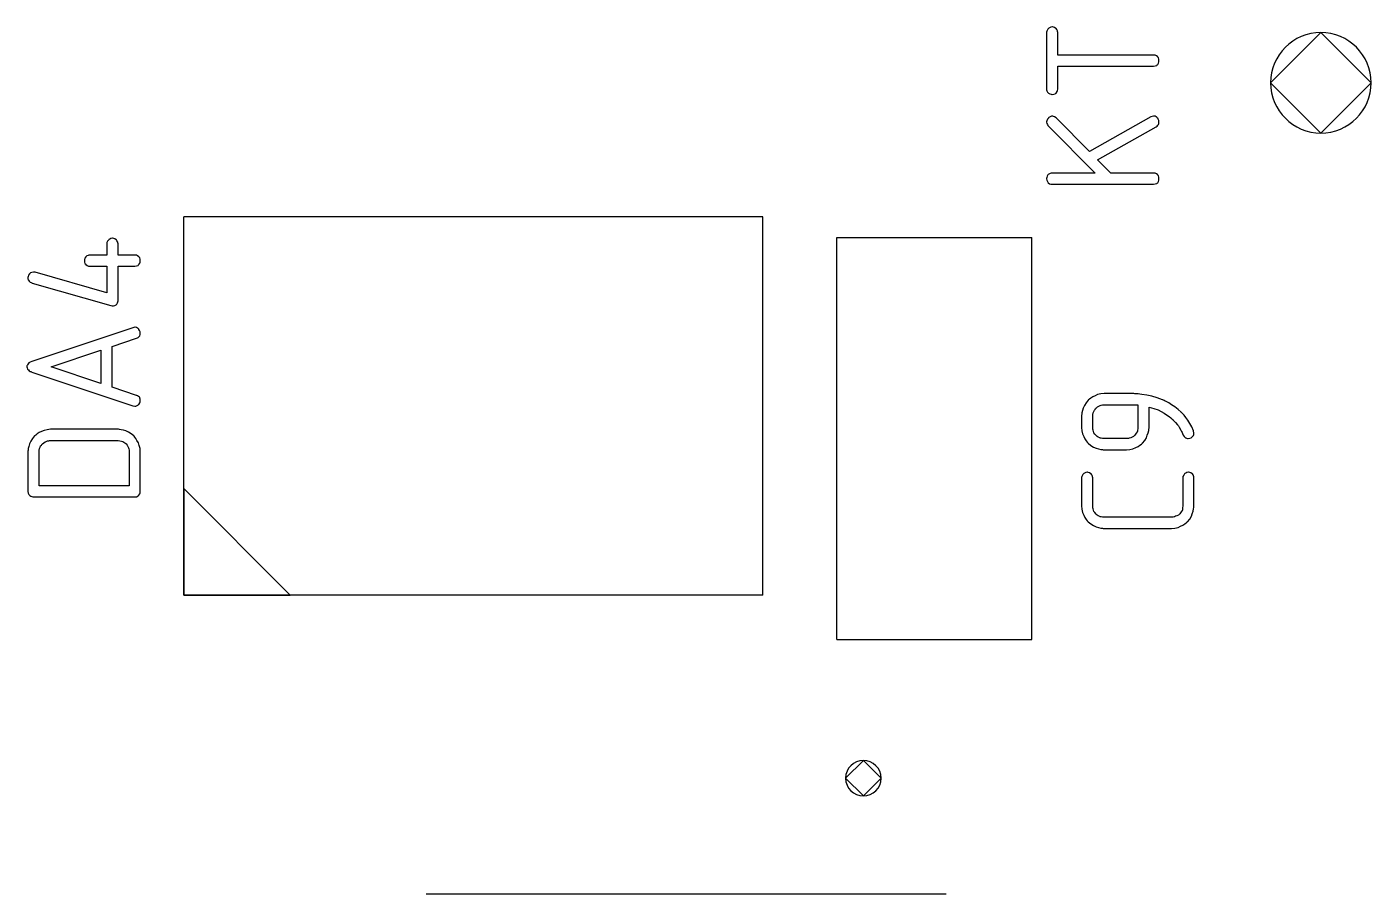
# Model space of a CAD drawing. Header units: inches. Extents: x 0 to 594, y -420 to 0.
# Drawn here: x 200.86 to 212.24, y -76.95 to -69.61 of the extents above; entities that cross this region are included whole.
import ezdxf

# ---------------------------------------------------------------- set-up
doc = ezdxf.new("R2010")
doc.units = ezdxf.units.IN
doc.header["$MEASUREMENT"] = 0

msp = doc.modelspace()

# ---------------------------------------------------------------- linework, layer by layer
at = {"color": 18, "true_color": 0x000000}
for p, q in [((209.506, -69.624), (209.501, -69.63)), ((209.509, -69.621), (209.506, -69.624)), ((209.516, -69.617), (209.509, -69.621)), ((209.526, -69.613), (209.516, -69.617)), ((209.539, -69.61), (209.526, -69.613)), ((209.542, -69.61), (209.539, -69.61)), ((209.549, -69.611), (209.542, -69.61)), ((209.559, -69.616), (209.549, -69.611)), ((209.57, -69.623), (209.559, -69.616)), ((209.573, -69.624), (209.57, -69.623)), ((209.577, -69.631), (209.573, -69.624)), ((209.492, -69.647), (209.491, -69.655)), ((209.491, -69.655), (209.491, -70.143)), ((209.491, -69.655), (209.491, -69.655)), ((209.498, -69.635), (209.492, -69.647)), ((209.501, -69.63), (209.498, -69.635)), ((209.583, -69.642), (209.577, -69.631)), ((209.584, -69.649), (209.583, -69.642)), ((209.585, -69.658), (209.584, -69.649)), ((209.585, -69.848), (209.585, -69.658)), ((211.812, -69.658), (211.387, -70.083)), ((212.237, -70.083), (211.812, -69.658)), ((210.396, -69.848), (209.585, -69.848)), ((210.397, -69.848), (210.396, -69.848)), ((210.4, -69.848), (210.397, -69.848)), ((210.409, -69.85), (210.4, -69.848)), ((210.42, -69.854), (210.409, -69.85)), ((210.431, -69.862), (210.42, -69.854)), ((209.585, -70.137), (209.585, -69.943)), ((209.585, -69.943), (210.396, -69.943)), ((210.396, -69.943), (210.411, -69.94)), ((210.411, -69.94), (210.423, -69.936)), ((210.423, -69.936), (210.428, -69.931)), ((210.428, -69.931), (210.431, -69.929)), ((210.433, -69.865), (210.431, -69.862)), ((210.431, -69.929), (210.438, -69.917)), ((210.437, -69.871), (210.433, -69.865)), ((210.441, -69.882), (210.437, -69.871)), ((210.438, -69.917), (210.441, -69.907)), ((210.442, -69.896), (210.441, -69.882)), ((210.441, -69.907), (210.442, -69.899)), ((210.442, -69.899), (210.442, -69.896)), ((209.491, -70.143), (209.494, -70.15)), ((209.494, -70.15), (209.499, -70.161)), ((209.499, -70.161), (209.505, -70.167)), ((209.505, -70.167), (209.506, -70.17)), ((209.506, -70.17), (209.508, -70.17)), ((209.508, -70.17), (209.519, -70.177)), ((209.519, -70.177), (209.529, -70.18)), ((209.529, -70.18), (209.536, -70.181)), ((209.536, -70.181), (209.537, -70.181)), ((209.537, -70.181), (209.539, -70.181)), ((209.539, -70.181), (209.551, -70.18)), ((209.551, -70.18), (209.563, -70.175)), ((209.563, -70.175), (209.57, -70.171)), ((209.57, -70.171), (209.571, -70.17)), ((209.571, -70.17), (209.573, -70.17)), ((209.573, -70.17), (209.58, -70.158)), ((209.58, -70.158), (209.584, -70.147)), ((209.584, -70.147), (209.585, -70.137)), ((211.387, -70.083), (211.812, -70.508)), ((211.812, -70.508), (212.237, -70.083)), ((209.492, -70.404), (209.491, -70.412)), ((209.491, -70.412), (209.491, -70.415)), ((209.491, -70.412), (209.491, -70.412)), ((209.491, -70.415), (209.494, -70.428)), ((209.498, -70.392), (209.492, -70.404)), ((209.501, -70.387), (209.498, -70.392)), ((209.506, -70.381), (209.501, -70.387)), ((209.509, -70.378), (209.506, -70.38)), ((209.506, -70.38), (209.506, -70.381)), ((209.516, -70.373), (209.509, -70.378)), ((209.526, -70.368), (209.516, -70.373)), ((209.533, -70.366), (209.526, -70.368)), ((209.54, -70.366), (209.533, -70.366)), ((209.543, -70.366), (209.54, -70.366)), ((209.549, -70.367), (209.543, -70.366)), ((209.559, -70.371), (209.549, -70.367)), ((209.573, -70.38), (209.559, -70.371)), ((209.855, -70.663), (209.573, -70.38)), ((210.372, -70.371), (209.855, -70.663)), ((210.397, -70.364), (210.372, -70.371)), ((210.399, -70.364), (210.397, -70.364)), ((210.4, -70.364), (210.399, -70.364)), ((210.409, -70.366), (210.4, -70.364)), ((210.418, -70.371), (210.409, -70.366)), ((210.423, -70.374), (210.418, -70.371)), ((210.428, -70.38), (210.423, -70.374)), ((210.431, -70.383), (210.428, -70.38)), ((210.435, -70.39), (210.431, -70.383)), ((210.44, -70.401), (210.435, -70.39)), ((210.442, -70.415), (210.44, -70.401)), ((210.44, -70.429), (210.441, -70.423)), ((210.441, -70.423), (210.442, -70.419)), ((210.442, -70.419), (210.442, -70.415)), ((209.494, -70.428), (209.498, -70.437)), ((209.498, -70.437), (209.502, -70.445)), ((209.502, -70.445), (209.505, -70.447)), ((209.505, -70.447), (209.903, -70.848)), ((209.922, -70.735), (210.418, -70.456)), ((210.418, -70.456), (210.427, -70.449)), ((210.427, -70.449), (210.433, -70.442)), ((210.433, -70.442), (210.437, -70.436)), ((210.437, -70.436), (210.44, -70.429)), ((210.034, -70.848), (209.922, -70.735)), ((209.495, -70.874), (209.492, -70.884)), ((209.502, -70.863), (209.495, -70.874)), ((209.505, -70.86), (209.502, -70.862)), ((209.502, -70.862), (209.502, -70.863)), ((209.511, -70.855), (209.505, -70.86)), ((209.522, -70.851), (209.511, -70.855)), ((209.529, -70.848), (209.522, -70.851)), ((209.537, -70.848), (209.529, -70.848)), ((209.903, -70.848), (209.537, -70.848)), ((210.396, -70.848), (210.034, -70.848)), ((210.397, -70.848), (210.396, -70.848)), ((210.4, -70.848), (210.397, -70.848)), ((210.409, -70.849), (210.4, -70.848)), ((210.42, -70.853), (210.409, -70.849)), ((210.431, -70.862), (210.42, -70.853)), ((210.433, -70.865), (210.431, -70.862)), ((210.437, -70.87), (210.433, -70.865)), ((210.441, -70.882), (210.437, -70.87)), ((209.492, -70.884), (209.491, -70.893)), ((209.491, -70.893), (209.491, -70.896)), ((209.491, -70.896), (209.494, -70.908)), ((209.494, -70.908), (209.498, -70.918)), ((209.498, -70.918), (209.502, -70.925)), ((209.502, -70.925), (209.505, -70.928)), ((209.505, -70.928), (209.516, -70.937)), ((209.516, -70.937), (209.526, -70.941)), ((209.526, -70.941), (209.535, -70.942)), ((209.535, -70.942), (209.536, -70.942)), ((209.536, -70.942), (209.537, -70.942)), ((209.537, -70.942), (210.396, -70.942)), ((210.396, -70.942), (210.411, -70.939)), ((210.411, -70.939), (210.423, -70.935)), ((210.423, -70.935), (210.428, -70.931)), ((210.428, -70.931), (210.431, -70.928)), ((210.431, -70.928), (210.438, -70.917)), ((210.438, -70.917), (210.441, -70.907)), ((210.442, -70.896), (210.441, -70.882)), ((210.441, -70.907), (210.442, -70.898)), ((210.442, -70.898), (210.442, -70.896)), ((202.19, -74.417), (202.19, -71.217)), ((207.09, -71.217), (202.19, -71.217)), ((207.09, -74.417), (207.09, -71.217)), ((201.538, -71.435), (201.537, -71.443)), ((201.537, -71.443), (201.537, -71.541)), ((201.544, -71.424), (201.538, -71.435)), ((201.547, -71.418), (201.544, -71.424)), ((201.553, -71.412), (201.547, -71.418)), ((201.555, -71.409), (201.553, -71.412)), ((201.562, -71.405), (201.555, -71.409)), ((201.572, -71.401), (201.562, -71.405)), ((201.585, -71.398), (201.572, -71.401)), ((201.588, -71.398), (201.585, -71.398)), ((201.595, -71.4), (201.588, -71.398)), ((201.605, -71.404), (201.595, -71.4)), ((201.616, -71.411), (201.605, -71.404)), ((201.619, -71.412), (201.616, -71.411)), ((201.623, -71.419), (201.619, -71.412)), ((201.629, -71.431), (201.623, -71.419)), ((201.63, -71.438), (201.629, -71.431)), ((201.632, -71.446), (201.63, -71.438)), ((201.632, -71.541), (201.632, -71.446)), ((207.715, -74.792), (207.715, -71.392)), ((207.715, -71.392), (209.365, -71.392)), ((209.365, -74.792), (209.365, -71.392)), ((201.359, -71.556), (201.352, -71.567)), ((201.361, -71.553), (201.359, -71.555)), ((201.359, -71.555), (201.359, -71.556)), ((201.368, -71.548), (201.361, -71.553)), ((201.379, -71.543), (201.368, -71.548)), ((201.386, -71.541), (201.379, -71.543)), ((201.395, -71.541), (201.386, -71.541)), ((201.537, -71.541), (201.395, -71.541)), ((201.774, -71.541), (201.632, -71.541)), ((201.775, -71.541), (201.774, -71.541)), ((201.778, -71.541), (201.775, -71.541)), ((201.787, -71.542), (201.778, -71.541)), ((201.798, -71.546), (201.787, -71.542)), ((201.809, -71.555), (201.798, -71.546)), ((201.811, -71.557), (201.809, -71.555)), ((201.815, -71.563), (201.811, -71.557)), ((201.348, -71.577), (201.347, -71.586)), ((201.347, -71.586), (201.347, -71.588)), ((201.347, -71.588), (201.348, -71.601)), ((201.352, -71.567), (201.348, -71.577)), ((201.348, -71.601), (201.352, -71.611)), ((201.352, -71.611), (201.358, -71.618)), ((201.358, -71.618), (201.359, -71.621)), ((201.359, -71.621), (201.372, -71.629)), ((201.372, -71.629), (201.383, -71.634)), ((201.383, -71.634), (201.392, -71.635)), ((201.392, -71.635), (201.393, -71.635)), ((201.393, -71.635), (201.395, -71.635)), ((201.395, -71.635), (201.537, -71.635)), ((201.537, -71.635), (201.537, -71.859)), ((201.632, -71.928), (201.632, -71.635)), ((201.632, -71.635), (201.774, -71.635)), ((201.774, -71.635), (201.789, -71.632)), ((201.789, -71.632), (201.801, -71.628)), ((201.801, -71.628), (201.806, -71.624)), ((201.806, -71.624), (201.809, -71.621)), ((201.809, -71.621), (201.816, -71.61)), ((201.819, -71.574), (201.815, -71.563)), ((201.816, -71.61), (201.819, -71.6)), ((201.82, -71.588), (201.819, -71.574)), ((201.819, -71.6), (201.82, -71.591)), ((201.82, -71.591), (201.82, -71.588)), ((200.87, -71.721), (200.869, -71.729)), ((200.869, -71.729), (200.869, -71.741)), ((200.869, -71.729), (200.869, -71.729)), ((200.869, -71.741), (200.87, -71.746)), ((200.875, -71.71), (200.87, -71.721)), ((200.87, -71.746), (200.872, -71.751)), ((200.872, -71.751), (200.873, -71.752)), ((200.873, -71.752), (200.879, -71.76)), ((200.883, -71.698), (200.875, -71.71)), ((200.879, -71.76), (200.887, -71.769)), ((200.886, -71.696), (200.883, -71.698)), ((200.891, -71.691), (200.886, -71.696)), ((200.887, -71.769), (200.896, -71.773)), ((200.903, -71.687), (200.891, -71.691)), ((200.896, -71.773), (200.901, -71.776)), ((200.901, -71.776), (200.904, -71.777)), ((200.917, -71.684), (200.903, -71.687)), ((200.904, -71.777), (201.571, -71.968)), ((200.931, -71.686), (200.917, -71.684)), ((201.537, -71.859), (200.931, -71.686)), ((201.571, -71.968), (201.582, -71.971)), ((201.582, -71.971), (201.593, -71.971)), ((201.593, -71.971), (201.606, -71.968)), ((201.606, -71.968), (201.616, -71.962)), ((201.616, -71.962), (201.622, -71.955)), ((201.622, -71.955), (201.627, -71.945)), ((201.627, -71.945), (201.63, -71.937)), ((201.63, -71.937), (201.632, -71.928)), ((201.758, -72.155), (200.901, -72.44)), ((201.775, -72.152), (201.758, -72.155)), ((201.777, -72.152), (201.775, -72.152)), ((201.778, -72.152), (201.777, -72.152)), ((201.787, -72.154), (201.778, -72.152)), ((201.796, -72.159), (201.787, -72.154)), ((201.788, -72.244), (201.796, -72.24)), ((201.802, -72.162), (201.796, -72.159)), ((201.796, -72.24), (201.802, -72.237)), ((201.808, -72.168), (201.802, -72.162)), ((201.802, -72.237), (201.808, -72.233)), ((201.809, -72.171), (201.808, -72.168)), ((201.808, -72.233), (201.811, -72.23)), ((201.813, -72.178), (201.809, -72.171)), ((201.811, -72.23), (201.815, -72.224)), ((201.819, -72.189), (201.813, -72.178)), ((201.815, -72.224), (201.816, -72.223)), ((201.816, -72.223), (201.819, -72.214)), ((201.82, -72.202), (201.819, -72.189)), ((201.819, -72.214), (201.82, -72.207)), ((201.82, -72.207), (201.82, -72.202)), ((201.066, -72.485), (201.485, -72.345)), ((201.485, -72.345), (201.485, -72.626)), ((201.485, -72.345), (201.485, -72.345)), ((201.582, -72.313), (201.788, -72.244)), ((201.582, -72.658), (201.582, -72.313)), ((200.866, -72.468), (200.862, -72.474)), ((200.87, -72.46), (200.866, -72.468)), ((200.877, -72.453), (200.87, -72.46)), ((200.887, -72.446), (200.877, -72.453)), ((200.901, -72.44), (200.887, -72.446)), ((200.862, -72.474), (200.86, -72.479)), ((200.86, -72.479), (200.86, -72.485)), ((200.86, -72.479), (200.86, -72.479)), ((200.86, -72.485), (200.862, -72.496)), ((200.862, -72.496), (200.866, -72.505)), ((200.866, -72.505), (200.873, -72.513)), ((200.873, -72.513), (200.88, -72.519)), ((200.88, -72.519), (200.889, -72.525)), ((200.889, -72.525), (200.894, -72.527)), ((200.894, -72.527), (200.9, -72.529)), ((200.9, -72.529), (200.901, -72.53)), ((200.901, -72.53), (201.758, -72.816)), ((201.485, -72.626), (201.066, -72.485)), ((201.788, -72.728), (201.582, -72.658)), ((201.791, -72.729), (201.788, -72.728)), ((201.788, -72.816), (201.799, -72.811)), ((201.796, -72.732), (201.791, -72.729)), ((201.805, -72.736), (201.796, -72.732)), ((201.799, -72.811), (201.805, -72.806)), ((201.813, -72.744), (201.805, -72.736)), ((201.805, -72.806), (201.808, -72.804)), ((201.808, -72.804), (201.815, -72.792)), ((201.815, -72.746), (201.813, -72.744)), ((201.816, -72.751), (201.815, -72.746)), ((201.815, -72.792), (201.819, -72.781)), ((201.819, -72.76), (201.816, -72.751)), ((201.82, -72.77), (201.819, -72.76)), ((201.819, -72.781), (201.82, -72.773)), ((201.82, -72.773), (201.82, -72.77)), ((209.811, -72.813), (209.801, -72.835)), ((209.825, -72.79), (209.811, -72.813)), ((209.843, -72.769), (209.825, -72.79)), ((209.846, -72.766), (209.843, -72.769)), ((209.853, -72.76), (209.846, -72.766)), ((209.866, -72.751), (209.853, -72.76)), ((209.881, -72.741), (209.866, -72.751)), ((209.901, -72.731), (209.881, -72.741)), ((209.923, -72.721), (209.901, -72.731)), ((209.949, -72.715), (209.923, -72.721)), ((209.943, -72.814), (209.953, -72.81)), ((209.977, -72.713), (209.949, -72.715)), ((209.953, -72.81), (209.963, -72.808)), ((209.963, -72.808), (209.97, -72.807)), ((209.97, -72.807), (209.976, -72.807)), ((209.976, -72.807), (209.977, -72.807)), ((210.215, -72.713), (209.977, -72.713)), ((209.977, -72.807), (210.217, -72.807)), ((210.217, -72.713), (210.215, -72.713)), ((210.221, -72.713), (210.217, -72.713)), ((210.217, -72.807), (210.242, -72.807)), ((210.228, -72.713), (210.221, -72.713)), ((210.238, -72.714), (210.228, -72.713)), ((210.25, -72.714), (210.238, -72.714)), ((210.242, -72.807), (210.263, -72.808)), ((210.265, -72.715), (210.25, -72.714)), ((210.263, -72.808), (210.263, -72.999)), ((210.281, -72.717), (210.265, -72.715)), ((210.298, -72.72), (210.281, -72.717)), ((210.338, -72.725), (210.298, -72.72)), ((210.382, -72.735), (210.338, -72.725)), ((210.427, -72.748), (210.382, -72.735)), ((210.472, -72.765), (210.427, -72.748)), ((210.473, -72.765), (210.472, -72.765)), ((210.476, -72.766), (210.473, -72.765)), ((210.48, -72.769), (210.476, -72.766)), ((210.487, -72.772), (210.48, -72.769)), ((210.494, -72.776), (210.487, -72.772)), ((210.503, -72.78), (210.494, -72.776)), ((210.525, -72.791), (210.503, -72.78)), ((210.549, -72.807), (210.525, -72.791)), ((210.576, -72.825), (210.549, -72.807)), ((201.758, -72.816), (201.775, -72.819)), ((201.775, -72.819), (201.782, -72.818)), ((201.782, -72.818), (201.788, -72.816)), ((209.788, -72.89), (209.787, -72.896)), ((209.787, -72.896), (209.787, -72.999)), ((209.787, -72.896), (209.787, -72.896)), ((209.789, -72.875), (209.788, -72.89)), ((209.794, -72.856), (209.789, -72.875)), ((209.801, -72.835), (209.794, -72.856)), ((209.881, -72.903), (209.883, -72.889)), ((209.881, -73.006), (209.881, -72.903)), ((209.883, -72.889), (209.885, -72.875)), ((209.883, -72.889), (209.883, -72.889)), ((209.885, -72.875), (209.89, -72.863)), ((209.89, -72.863), (209.895, -72.854)), ((209.895, -72.854), (209.901, -72.846)), ((209.901, -72.846), (209.905, -72.839)), ((209.905, -72.839), (209.908, -72.837)), ((209.908, -72.837), (209.909, -72.835)), ((209.909, -72.835), (209.921, -72.825)), ((209.921, -72.825), (209.932, -72.818)), ((209.932, -72.818), (209.943, -72.814)), ((210.358, -73.006), (210.358, -72.827)), ((210.358, -72.827), (210.398, -72.838)), ((210.398, -72.838), (210.434, -72.851)), ((210.434, -72.851), (210.46, -72.863)), ((210.46, -72.863), (210.486, -72.879)), ((210.486, -72.879), (210.507, -72.893)), ((210.507, -72.893), (210.527, -72.906)), ((210.527, -72.906), (210.542, -72.918)), ((210.542, -72.918), (210.554, -72.928)), ((210.603, -72.846), (210.576, -72.825)), ((210.63, -72.87), (210.603, -72.846)), ((210.631, -72.872), (210.63, -72.87)), ((210.632, -72.873), (210.631, -72.872)), ((210.637, -72.877), (210.632, -72.873)), ((210.641, -72.882), (210.637, -72.877)), ((210.654, -72.896), (210.641, -72.882)), ((210.669, -72.914), (210.654, -72.896)), ((210.686, -72.938), (210.669, -72.914)), ((200.983, -73.033), (200.963, -73.043)), ((201.006, -73.024), (200.983, -73.033)), ((201.031, -73.018), (201.006, -73.024)), ((201.059, -73.015), (201.031, -73.018)), ((201.63, -73.015), (201.059, -73.015)), ((201.632, -73.015), (201.63, -73.015)), ((201.633, -73.015), (201.632, -73.015)), ((201.637, -73.015), (201.633, -73.015)), ((201.643, -73.017), (201.637, -73.015)), ((201.658, -73.018), (201.643, -73.017)), ((201.677, -73.022), (201.658, -73.018)), ((201.698, -73.029), (201.677, -73.022)), ((201.72, -73.039), (201.698, -73.029)), ((201.743, -73.053), (201.72, -73.039)), ((209.787, -72.999), (209.789, -73.027)), ((209.789, -73.027), (209.795, -73.052)), ((209.883, -73.013), (209.881, -73.006)), ((209.884, -73.021), (209.883, -73.013)), ((209.888, -73.033), (209.884, -73.021)), ((209.892, -73.044), (209.888, -73.033)), ((210.257, -73.035), (210.25, -73.047)), ((210.259, -73.033), (210.257, -73.034)), ((210.257, -73.034), (210.257, -73.035)), ((210.26, -73.023), (210.259, -73.033)), ((210.262, -73.011), (210.26, -73.023)), ((210.263, -72.999), (210.262, -73.011)), ((210.351, -73.044), (210.355, -73.025)), ((210.355, -73.025), (210.356, -73.011)), ((210.356, -73.011), (210.358, -73.006)), ((210.554, -72.928), (210.561, -72.934)), ((210.561, -72.934), (210.563, -72.937)), ((210.563, -72.937), (210.583, -72.958)), ((210.583, -72.958), (210.6, -72.978)), ((210.6, -72.978), (210.606, -72.986)), ((210.606, -72.986), (210.61, -72.992)), ((210.61, -72.992), (210.613, -72.996)), ((210.613, -72.996), (210.614, -72.997)), ((210.614, -72.997), (210.628, -73.021)), ((210.628, -73.021), (210.634, -73.033)), ((210.634, -73.033), (210.638, -73.042)), ((210.703, -72.965), (210.686, -72.938)), ((210.72, -72.994), (210.703, -72.965)), ((210.735, -73.027), (210.72, -72.994)), ((210.738, -73.048), (210.735, -73.027)), ((200.883, -73.138), (200.876, -73.159)), ((200.893, -73.115), (200.883, -73.138)), ((200.907, -73.093), (200.893, -73.115)), ((200.925, -73.071), (200.907, -73.093)), ((200.928, -73.069), (200.925, -73.071)), ((200.935, -73.063), (200.928, -73.069)), ((200.948, -73.053), (200.935, -73.063)), ((200.963, -73.043), (200.948, -73.053)), ((200.977, -73.156), (200.983, -73.149)), ((200.983, -73.149), (200.987, -73.142)), ((200.987, -73.142), (200.99, -73.139)), ((200.99, -73.139), (200.992, -73.138)), ((200.992, -73.138), (201.003, -73.128)), ((201.003, -73.128), (201.014, -73.121)), ((201.014, -73.121), (201.025, -73.117)), ((201.025, -73.117), (201.035, -73.112)), ((201.035, -73.112), (201.045, -73.111)), ((201.045, -73.111), (201.052, -73.11)), ((201.052, -73.11), (201.058, -73.11)), ((201.058, -73.11), (201.059, -73.11)), ((201.059, -73.11), (201.632, -73.11)), ((201.632, -73.11), (201.647, -73.111)), ((201.647, -73.111), (201.66, -73.114)), ((201.66, -73.114), (201.672, -73.118)), ((201.672, -73.118), (201.682, -73.124)), ((201.682, -73.124), (201.689, -73.129)), ((201.689, -73.129), (201.696, -73.134)), ((201.696, -73.134), (201.699, -73.136)), ((201.699, -73.136), (201.701, -73.138)), ((201.701, -73.138), (201.709, -73.149)), ((201.709, -73.149), (201.715, -73.16)), ((201.765, -73.071), (201.743, -73.053)), ((201.768, -73.074), (201.765, -73.071)), ((201.774, -73.081), (201.768, -73.074)), ((201.782, -73.094), (201.774, -73.081)), ((201.792, -73.11), (201.782, -73.094)), ((201.804, -73.129), (201.792, -73.11)), ((201.812, -73.152), (201.804, -73.129)), ((201.818, -73.177), (201.812, -73.152)), ((209.795, -73.052), (209.805, -73.076)), ((209.805, -73.076), (209.815, -73.095)), ((209.815, -73.095), (209.825, -73.111)), ((209.825, -73.111), (209.835, -73.123)), ((209.835, -73.123), (209.84, -73.13)), ((209.84, -73.13), (209.843, -73.133)), ((209.843, -73.133), (209.866, -73.151)), ((209.866, -73.151), (209.888, -73.165)), ((209.899, -73.055), (209.892, -73.044)), ((209.909, -73.066), (209.899, -73.055)), ((209.912, -73.069), (209.909, -73.066)), ((209.918, -73.075), (209.912, -73.069)), ((209.928, -73.082), (209.918, -73.075)), ((209.94, -73.088), (209.928, -73.082)), ((209.942, -73.088), (209.94, -73.088)), ((209.943, -73.089), (209.942, -73.088)), ((209.952, -73.09), (209.943, -73.089)), ((209.963, -73.092), (209.952, -73.09)), ((209.977, -73.093), (209.963, -73.092)), ((210.169, -73.093), (209.977, -73.093)), ((210.17, -73.093), (210.169, -73.093)), ((210.176, -73.093), (210.17, -73.093)), ((210.183, -73.092), (210.176, -73.093)), ((210.191, -73.09), (210.183, -73.092)), ((210.203, -73.086), (210.191, -73.09)), ((210.214, -73.082), (210.203, -73.086)), ((210.225, -73.075), (210.214, -73.082)), ((210.236, -73.066), (210.225, -73.075)), ((210.238, -73.064), (210.236, -73.066)), ((210.243, -73.056), (210.238, -73.064)), ((210.25, -73.047), (210.243, -73.056)), ((210.265, -73.159), (210.281, -73.15)), ((210.281, -73.15), (210.293, -73.14)), ((210.293, -73.14), (210.3, -73.134)), ((210.3, -73.134), (210.303, -73.131)), ((210.303, -73.131), (210.321, -73.109)), ((210.321, -73.109), (210.335, -73.086)), ((210.335, -73.086), (210.343, -73.065)), ((210.343, -73.065), (210.351, -73.044)), ((210.638, -73.042), (210.642, -73.051)), ((210.642, -73.051), (210.645, -73.058)), ((210.645, -73.058), (210.648, -73.062)), ((210.648, -73.062), (210.648, -73.064)), ((210.648, -73.064), (210.655, -73.075)), ((210.655, -73.075), (210.661, -73.082)), ((210.661, -73.082), (210.666, -73.086)), ((210.666, -73.086), (210.668, -73.088)), ((210.668, -73.088), (210.675, -73.09)), ((210.675, -73.09), (210.682, -73.092)), ((210.682, -73.092), (210.687, -73.093)), ((210.687, -73.093), (210.689, -73.093)), ((210.689, -73.093), (210.703, -73.09)), ((210.703, -73.09), (210.714, -73.086)), ((210.714, -73.086), (210.721, -73.082)), ((210.721, -73.082), (210.723, -73.079)), ((210.723, -73.079), (210.724, -73.079)), ((210.724, -73.079), (210.733, -73.068)), ((210.733, -73.068), (210.737, -73.058)), ((210.737, -73.058), (210.738, -73.051)), ((210.738, -73.051), (210.738, -73.048)), ((200.87, -73.193), (200.869, -73.198)), ((200.869, -73.198), (200.869, -73.54)), ((200.869, -73.198), (200.869, -73.198)), ((200.872, -73.177), (200.87, -73.193)), ((200.876, -73.159), (200.872, -73.177)), ((200.963, -73.205), (200.965, -73.191)), ((200.963, -73.492), (200.963, -73.205)), ((200.965, -73.191), (200.968, -73.177)), ((200.965, -73.191), (200.965, -73.191)), ((200.968, -73.177), (200.972, -73.166)), ((200.972, -73.166), (200.977, -73.156)), ((201.715, -73.16), (201.72, -73.172)), ((201.72, -73.172), (201.723, -73.181)), ((201.723, -73.181), (201.725, -73.191)), ((201.725, -73.191), (201.726, -73.198)), ((201.726, -73.198), (201.726, -73.492)), ((201.82, -73.205), (201.818, -73.177)), ((201.82, -73.541), (201.82, -73.205)), ((209.888, -73.165), (209.911, -73.174)), ((209.911, -73.174), (209.93, -73.181)), ((209.93, -73.181), (209.949, -73.185)), ((209.949, -73.185), (209.964, -73.186)), ((209.964, -73.186), (209.97, -73.188)), ((209.97, -73.188), (209.974, -73.188)), ((209.974, -73.188), (209.976, -73.188)), ((209.976, -73.188), (209.977, -73.188)), ((209.977, -73.188), (210.167, -73.188)), ((210.167, -73.188), (210.195, -73.185)), ((210.195, -73.185), (210.222, -73.179)), ((210.222, -73.179), (210.245, -73.169)), ((210.245, -73.169), (210.265, -73.159)), ((209.822, -73.381), (209.812, -73.385)), ((209.835, -73.378), (209.822, -73.381)), ((209.837, -73.378), (209.835, -73.378)), ((209.844, -73.379), (209.837, -73.378)), ((209.854, -73.384), (209.844, -73.379)), ((210.679, -73.381), (210.669, -73.385)), ((210.692, -73.378), (210.679, -73.381)), ((210.694, -73.378), (210.692, -73.378)), ((210.702, -73.379), (210.694, -73.378)), ((210.711, -73.384), (210.702, -73.379)), ((201.726, -73.492), (200.963, -73.492)), ((202.19, -73.517), (202.19, -73.417)), ((209.788, -73.413), (209.787, -73.422)), ((209.787, -73.422), (209.787, -73.663)), ((209.787, -73.422), (209.787, -73.422)), ((209.794, -73.402), (209.788, -73.413)), ((209.797, -73.398), (209.794, -73.402)), ((209.802, -73.392), (209.797, -73.398)), ((209.805, -73.389), (209.802, -73.392)), ((209.812, -73.385), (209.805, -73.389)), ((209.866, -73.391), (209.854, -73.384)), ((209.868, -73.392), (209.866, -73.391)), ((209.873, -73.399), (209.868, -73.392)), ((209.878, -73.41), (209.873, -73.399)), ((209.88, -73.417), (209.878, -73.41)), ((209.881, -73.426), (209.88, -73.417)), ((209.881, -73.671), (209.881, -73.426)), ((210.645, -73.413), (210.644, -73.422)), ((210.644, -73.422), (210.644, -73.664)), ((210.651, -73.403), (210.645, -73.413)), ((210.654, -73.398), (210.651, -73.403)), ((210.659, -73.392), (210.654, -73.398)), ((210.662, -73.389), (210.659, -73.392)), ((210.669, -73.385), (210.662, -73.389)), ((210.723, -73.391), (210.711, -73.384)), ((210.726, -73.392), (210.723, -73.391)), ((210.73, -73.399), (210.726, -73.392)), ((210.735, -73.409), (210.73, -73.399)), ((210.737, -73.416), (210.735, -73.409)), ((210.738, -73.424), (210.737, -73.416)), ((210.738, -73.67), (210.738, -73.424)), ((200.869, -73.54), (200.87, -73.555)), ((200.87, -73.555), (200.876, -73.566)), ((200.876, -73.566), (200.884, -73.575)), ((200.884, -73.575), (200.893, -73.58)), ((200.893, -73.58), (200.901, -73.583)), ((200.901, -73.583), (200.91, -73.585)), ((200.91, -73.585), (200.915, -73.586)), ((200.915, -73.586), (200.917, -73.586)), ((200.917, -73.586), (201.774, -73.586)), ((201.774, -73.586), (201.789, -73.585)), ((201.789, -73.585), (201.801, -73.579)), ((201.801, -73.579), (201.809, -73.572)), ((201.809, -73.572), (201.815, -73.562)), ((201.815, -73.562), (201.818, -73.554)), ((201.818, -73.554), (201.819, -73.547)), ((201.819, -73.547), (201.82, -73.541)), ((203.09, -74.417), (202.19, -73.517)), ((203.09, -74.417), (202.19, -73.517)), ((202.19, -73.517), (202.19, -74.417)), ((209.787, -73.663), (209.789, -73.691)), ((209.789, -73.691), (209.795, -73.718)), ((209.795, -73.718), (209.805, -73.74)), ((209.883, -73.678), (209.881, -73.671)), ((209.884, -73.687), (209.883, -73.678)), ((209.888, -73.698), (209.884, -73.687)), ((209.892, -73.709), (209.888, -73.698)), ((209.899, -73.72), (209.892, -73.709)), ((209.909, -73.732), (209.899, -73.72)), ((210.624, -73.722), (210.618, -73.729)), ((210.631, -73.712), (210.624, -73.722)), ((210.638, -73.701), (210.631, -73.712)), ((210.64, -73.698), (210.638, -73.699)), ((210.638, -73.699), (210.638, -73.701)), ((210.641, -73.688), (210.64, -73.698)), ((210.642, -73.677), (210.641, -73.688)), ((210.644, -73.664), (210.642, -73.677)), ((210.724, -73.729), (210.731, -73.708)), ((210.731, -73.708), (210.735, -73.689)), ((210.735, -73.689), (210.737, -73.675)), ((210.737, -73.675), (210.738, -73.67)), ((209.805, -73.74), (209.815, -73.76)), ((209.815, -73.76), (209.825, -73.777)), ((209.825, -73.777), (209.835, -73.788)), ((209.835, -73.788), (209.84, -73.795)), ((209.84, -73.795), (209.843, -73.798)), ((209.843, -73.798), (209.864, -73.816)), ((209.864, -73.816), (209.887, -73.83)), ((209.887, -73.83), (209.909, -73.839)), ((209.912, -73.735), (209.909, -73.732)), ((209.918, -73.74), (209.912, -73.735)), ((209.928, -73.747), (209.918, -73.74)), ((209.94, -73.753), (209.928, -73.747)), ((209.942, -73.753), (209.94, -73.753)), ((209.943, -73.754), (209.942, -73.753)), ((209.952, -73.756), (209.943, -73.754)), ((209.963, -73.757), (209.952, -73.756)), ((209.977, -73.759), (209.963, -73.757)), ((210.549, -73.759), (209.977, -73.759)), ((210.551, -73.759), (210.549, -73.759)), ((210.556, -73.759), (210.551, -73.759)), ((210.563, -73.757), (210.556, -73.759)), ((210.572, -73.756), (210.563, -73.757)), ((210.583, -73.751), (210.572, -73.756)), ((210.594, -73.747), (210.583, -73.751)), ((210.606, -73.74), (210.594, -73.747)), ((210.603, -73.845), (210.625, -73.835)), ((210.617, -73.732), (210.606, -73.74)), ((210.618, -73.729), (210.617, -73.732)), ((210.625, -73.835), (210.645, -73.825)), ((210.645, -73.825), (210.662, -73.815)), ((210.662, -73.815), (210.673, -73.805)), ((210.673, -73.805), (210.68, -73.799)), ((210.68, -73.799), (210.683, -73.797)), ((210.683, -73.797), (210.702, -73.774)), ((210.702, -73.774), (210.716, -73.751)), ((210.716, -73.751), (210.724, -73.729)), ((209.909, -73.839), (209.93, -73.846)), ((209.93, -73.846), (209.949, -73.85)), ((209.949, -73.85), (209.964, -73.852)), ((209.964, -73.852), (209.97, -73.853)), ((209.97, -73.853), (209.973, -73.853)), ((209.973, -73.853), (209.976, -73.853)), ((209.976, -73.853), (209.977, -73.853)), ((209.977, -73.853), (210.548, -73.853)), ((210.548, -73.853), (210.576, -73.85)), ((210.576, -73.85), (210.603, -73.845)), ((207.09, -74.417), (202.19, -74.417)), ((202.19, -74.417), (203.09, -74.417)), ((203.09, -74.417), (203.09, -74.417)), ((207.715, -74.792), (209.365, -74.792)), ((207.94, -75.817), (207.79, -75.967)), ((208.09, -75.967), (207.94, -75.817)), ((207.79, -75.967), (207.94, -76.117)), ((207.94, -76.117), (208.09, -75.967)), ((208.64, -76.947), (204.24, -76.947))]:
    msp.add_line(p, q, dxfattribs=at)
for centre, radius, start, end in [((211.812, -70.083), 0.425, 90, 180), ((211.812, -70.083), 0.425, 0, 90), ((211.812, -70.083), 0.425, 180, 270), ((211.812, -70.083), 0.425, 270, 0), ((207.94, -75.967), 0.15, 90, 180), ((207.94, -75.967), 0.15, 0, 90), ((207.94, -75.967), 0.15, 180, 270), ((207.94, -75.967), 0.15, 270, 0)]:
    msp.add_arc(centre, radius, start, end, dxfattribs=at)

doc.saveas('drawing.dxf')
